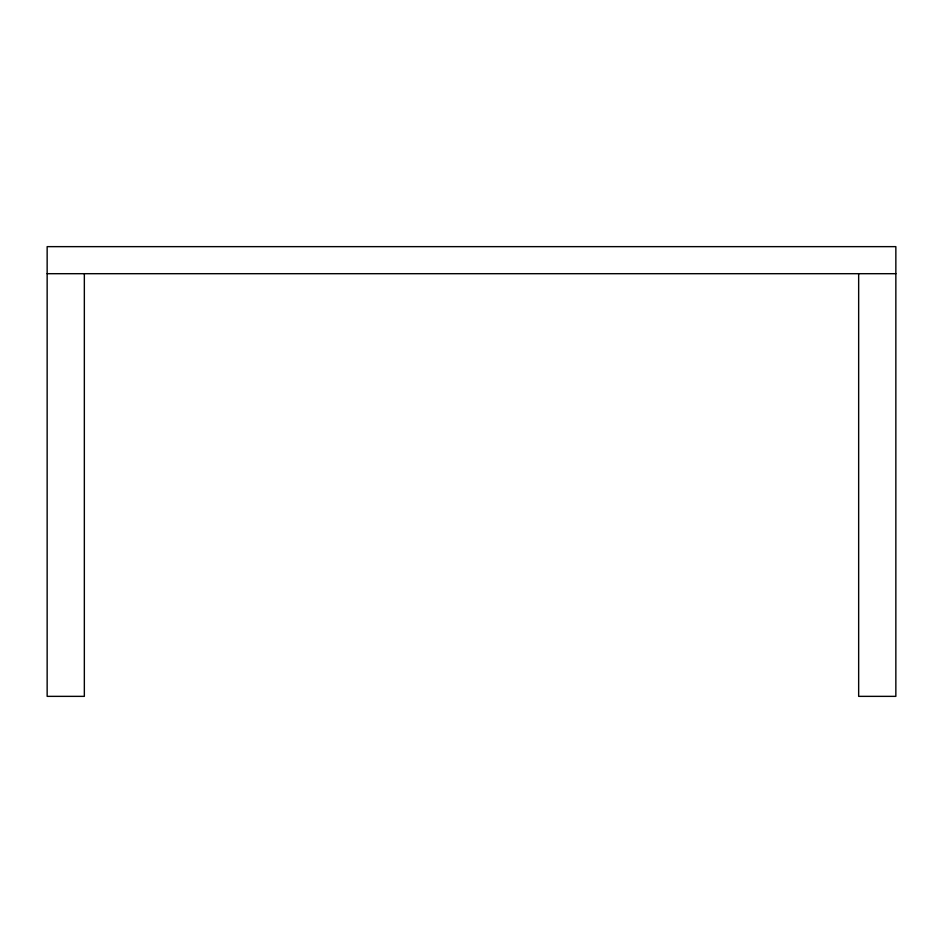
<?xml version="1.0" encoding="UTF-8"?>
<svg xmlns="http://www.w3.org/2000/svg" width="943" height="943" viewBox="0 0 943 943"><rect width="100%" height="100%" fill="white"/><g stroke="black" fill="none" stroke-linecap="round" stroke-linejoin="round"><path stroke-width="1.41" d="M47.15 273.694L895.85 273.694M858.66 273.694L858.66 696.358L895.85 696.358L895.85 246.642L47.15 246.642L47.15 696.358L84.34 696.358L84.34 273.694"/></g></svg>
